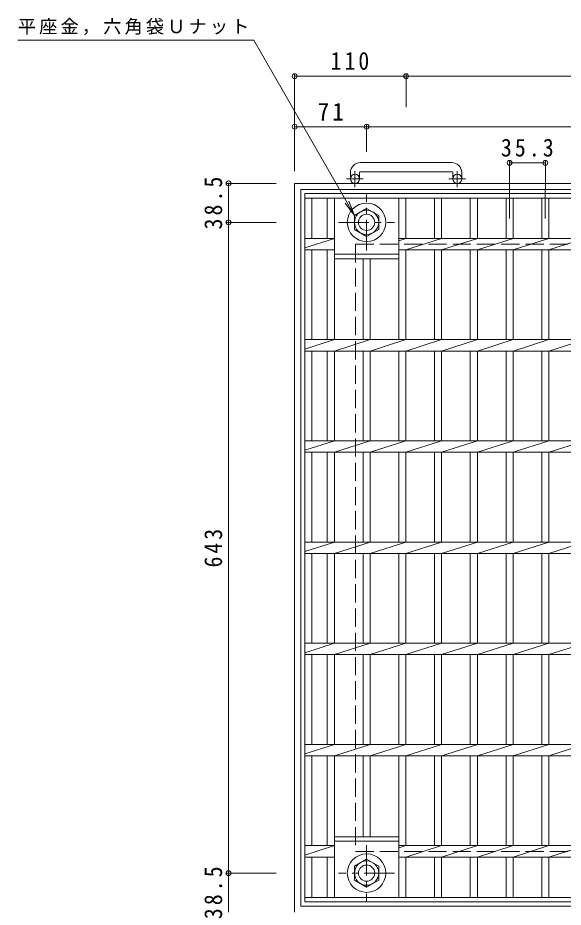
# Model space of a CAD drawing. Units: millimetres at full size, sheet at 1:6. Extents: x -1016 to 1058, y -823 to 787.
# Drawn here: x -1016 to -477, y -186 to 693 of the extents above; entities that cross this region are included whole.
import ezdxf

# ---------------------------------------------------------------- set-up
doc = ezdxf.new("R2010")
doc.units = ezdxf.units.MM
doc.header["$LTSCALE"] = 6
doc.header["$PDMODE"] = 32
doc.header["$PDSIZE"] = 4.8
doc.linetypes.add('CHAIN1', pattern=[8, 5, -1, 1, -1])
doc.linetypes.add('DASHED3', pattern=[4, 3, -1])
for name, color, linetype, lineweight in [('E-1', 2, 'Continuous', 9), ('E-2', 3, 'Continuous', 9), ('E-4', 7, 'Continuous', 9), ('E-5', 7, 'Continuous', 9)]:
    doc.layers.add(name, color=color, linetype=linetype, lineweight=lineweight)
doc.styles.add('ＭＳ ゴシック', font='')
doc.styles.get('ＭＳ ゴシック').set_extended_font_data('MS Gothic')

msp = doc.modelspace()

# ---------------------------------------------------------------- linework, layer by layer
at = {"layer": 'E-1'}
for p, q in [((-587.288, 549.813), (-677.288, 549.813)), ((-687.288, 539.814), (-687.288, 533.714)), ((-678.288, 539.814), (-678.288, 533.714)), ((-677.288, 540.814), (-587.288, 540.814)), ((-586.288, 539.814), (-586.288, 533.714)), ((-577.288, 539.814), (-577.288, 533.714)), ((-742.288, 529.214), (-742.288, -190.786)), ((-742.288, 529.214), (-22.288, 529.214)), ((-736.288, 523.213), (-736.288, -184.786)), ((-736.288, 523.213), (-28.288, 523.213)), ((-736.288, -184.786), (-28.288, -184.786))]:
    msp.add_line(p, q, dxfattribs=at)
at = {"layer": 'E-1', "linetype": 'CHAIN1'}
for p, q in [((-682.788, 525.606), (-682.788, 541.204)), ((-581.788, 525.606), (-581.788, 541.204)), ((-674.625, 533.714), (-691.032, 533.714)), ((-573.625, 533.714), (-590.032, 533.714)), ((-671.287, 463.077), (-671.287, 518.351)), ((-698.924, 490.714), (-643.65, 490.714)), ((-671.287, -124.65), (-671.287, -179.923)), ((-643.651, -152.287), (-698.924, -152.287))]:
    msp.add_line(p, q, dxfattribs=at)
at = {"layer": 'E-1', "linetype": 'DASHED3'}
for p, q in [((-682.288, 469.214), (-82.288, 469.214)), ((-682.288, 469.214), (-682.288, -130.787)), ((-682.288, -130.787), (-82.288, -130.787))]:
    msp.add_line(p, q, dxfattribs=at)
at = {"layer": 'E-1'}
for points in [[(-659.287, 497.642), (-659.287, 483.785), (-671.287, 476.857), (-683.287, 483.785), (-683.287, 497.642), (-671.287, 504.57)], [(-683.287, -159.214), (-683.287, -145.358), (-671.287, -138.429), (-659.287, -145.358), (-659.287, -159.214), (-671.287, -166.143)]]:
    msp.add_lwpolyline(points, close=True, dxfattribs=at)
for centre, radius in [((-682.788, 533.714), 4.5), ((-581.788, 533.714), 4.5), ((-671.287, 490.714), 19), ((-671.287, 490.714), 12), ((-671.287, 490.714), 8), ((-671.287, -152.287), 19), ((-671.287, -152.287), 12), ((-671.287, -152.287), 8)]:
    msp.add_circle(centre, radius, dxfattribs=at)
for centre, radius, start, end in [((-677.288, 539.814), 10, 90, 180), ((-587.288, 539.814), 10, 0, 90), ((-677.288, 539.814), 1, 90, 180), ((-587.288, 539.814), 1, 0, 90)]:
    msp.add_arc(centre, radius, start, end, dxfattribs=at)
at = {"layer": 'E-2'}
for p, q in [((-732.288, -180.786), (-732.288, 519.214)), ((-732.288, 519.214), (-32.288, 519.214)), ((-732.288, 514.714), (-32.288, 514.714)), ((-725.287, 474.863), (-725.287, 514.714)), ((-710.087, 474.863), (-710.087, 514.714)), ((-703.087, 374.863), (-703.087, 514.714)), ((-639.487, 374.863), (-639.487, 514.714)), ((-632.487, 474.863), (-632.487, 514.714)), ((-604.187, 474.863), (-604.187, 514.714)), ((-597.187, 474.863), (-597.187, 514.714)), ((-568.887, 474.863), (-568.887, 514.714)), ((-561.887, 474.863), (-561.887, 514.714)), ((-533.587, 474.863), (-533.587, 514.714)), ((-526.587, 474.863), (-526.587, 514.714)), ((-498.287, 474.863), (-498.287, 514.714)), ((-491.287, 474.863), (-491.287, 514.714)), ((-732.288, 465.485), (-703.087, 474.864)), ((-732.288, 474.863), (-703.09, 474.863)), ((-639.487, 472.623), (-632.487, 474.864)), ((-639.487, 474.863), (-138.091, 474.863)), ((-632.487, 463.564), (-597.187, 474.864)), ((-597.188, 463.564), (-561.887, 474.864)), ((-561.888, 463.564), (-526.588, 474.864)), ((-526.588, 463.564), (-491.288, 474.864)), ((-491.288, 463.564), (-455.988, 474.864)), ((-732.288, 463.563), (-703.087, 463.563)), ((-725.287, 374.863), (-725.287, 463.563)), ((-710.087, 374.863), (-710.087, 463.563)), ((-639.487, 459.214), (-703.087, 459.214)), ((-639.487, 463.563), (-138.088, 463.563)), ((-632.487, 374.863), (-632.487, 463.563)), ((-604.187, 374.863), (-604.187, 463.563)), ((-597.187, 374.863), (-597.187, 463.563)), ((-568.887, 374.863), (-568.887, 463.563)), ((-561.887, 374.863), (-561.887, 463.563)), ((-533.587, 374.863), (-533.587, 463.563)), ((-526.587, 374.863), (-526.587, 463.563)), ((-498.287, 374.863), (-498.287, 463.563)), ((-491.287, 374.863), (-491.287, 463.563)), ((-639.487, 454.714), (-703.087, 454.714)), ((-674.787, 374.863), (-674.787, 454.714)), ((-667.787, 374.863), (-667.787, 454.714)), ((-732.288, 365.485), (-703.087, 374.864)), ((-732.288, 374.863), (-32.288, 374.863)), ((-703.087, 363.564), (-667.787, 374.864)), ((-667.787, 363.564), (-632.487, 374.864)), ((-632.487, 363.564), (-597.187, 374.864)), ((-597.188, 363.564), (-561.887, 374.864)), ((-561.888, 363.564), (-526.588, 374.864)), ((-526.588, 363.564), (-491.288, 374.864)), ((-491.288, 363.564), (-455.988, 374.864)), ((-732.288, 363.563), (-32.288, 363.563)), ((-725.287, 274.864), (-725.287, 363.563)), ((-710.087, 274.864), (-710.087, 363.563)), ((-703.087, 274.864), (-703.087, 363.563)), ((-674.787, 274.864), (-674.787, 363.563)), ((-667.787, 274.864), (-667.787, 363.563)), ((-639.487, 274.864), (-639.487, 363.563)), ((-632.487, 274.864), (-632.487, 363.563)), ((-604.187, 274.864), (-604.187, 363.563)), ((-597.187, 274.864), (-597.187, 363.563)), ((-568.887, 274.864), (-568.887, 363.563)), ((-561.887, 274.864), (-561.887, 363.563)), ((-533.587, 274.864), (-533.587, 363.563)), ((-526.587, 274.864), (-526.587, 363.563)), ((-498.287, 274.864), (-498.287, 363.563)), ((-491.287, 274.864), (-491.287, 363.563)), ((-732.288, 274.864), (-32.288, 274.864)), ((-732.288, 265.485), (-703.087, 274.864)), ((-703.087, 263.564), (-667.787, 274.864)), ((-667.787, 263.564), (-632.487, 274.864)), ((-632.487, 263.564), (-597.187, 274.864)), ((-597.188, 263.564), (-561.887, 274.864)), ((-561.888, 263.564), (-526.588, 274.864)), ((-526.588, 263.564), (-491.288, 274.864)), ((-491.288, 263.564), (-455.988, 274.864)), ((-732.288, 263.564), (-32.288, 263.564)), ((-725.287, 174.863), (-725.287, 263.564)), ((-710.087, 174.863), (-710.087, 263.564)), ((-703.087, 174.863), (-703.087, 263.564)), ((-674.787, 174.863), (-674.787, 263.564)), ((-667.787, 174.863), (-667.787, 263.564)), ((-639.487, 174.863), (-639.487, 263.564)), ((-632.487, 174.863), (-632.487, 263.564)), ((-604.187, 174.863), (-604.187, 263.564)), ((-597.187, 174.863), (-597.187, 263.564)), ((-568.887, 174.863), (-568.887, 263.564)), ((-561.887, 174.863), (-561.887, 263.564)), ((-533.587, 174.863), (-533.587, 263.564)), ((-526.587, 174.863), (-526.587, 263.564)), ((-498.287, 174.863), (-498.287, 263.564)), ((-491.287, 174.863), (-491.287, 263.564)), ((-732.288, 165.485), (-703.087, 174.864)), ((-732.288, 174.863), (-32.288, 174.863)), ((-703.087, 163.565), (-667.787, 174.864)), ((-667.787, 163.565), (-632.487, 174.864)), ((-632.487, 163.565), (-597.187, 174.864)), ((-597.188, 163.565), (-561.887, 174.864)), ((-561.888, 163.565), (-526.588, 174.864)), ((-526.588, 163.565), (-491.288, 174.864)), ((-491.288, 163.565), (-455.988, 174.864)), ((-732.288, 163.564), (-32.288, 163.564)), ((-725.287, 74.864), (-725.287, 163.564)), ((-710.087, 74.864), (-710.087, 163.564)), ((-703.087, 74.864), (-703.087, 163.564)), ((-674.787, 74.864), (-674.787, 163.564)), ((-667.787, 74.864), (-667.787, 163.564)), ((-639.487, 74.864), (-639.487, 163.564)), ((-632.487, 74.864), (-632.487, 163.564)), ((-604.187, 74.864), (-604.187, 163.564)), ((-597.187, 74.864), (-597.187, 163.564)), ((-568.887, 74.864), (-568.887, 163.564)), ((-561.887, 74.864), (-561.887, 163.564)), ((-533.587, 74.864), (-533.587, 163.564)), ((-526.587, 74.864), (-526.587, 163.564)), ((-498.287, 74.864), (-498.287, 163.564)), ((-491.287, 74.864), (-491.287, 163.564)), ((-732.288, 74.864), (-32.288, 74.864)), ((-732.288, 65.485), (-703.087, 74.864)), ((-703.087, 63.564), (-667.787, 74.864)), ((-667.787, 63.564), (-632.487, 74.864)), ((-632.487, 63.564), (-597.187, 74.864)), ((-597.188, 63.564), (-561.887, 74.864)), ((-561.888, 63.564), (-526.588, 74.864)), ((-526.588, 63.564), (-491.288, 74.864)), ((-491.288, 63.564), (-455.988, 74.864)), ((-732.288, 63.563), (-32.288, 63.563)), ((-725.287, -25.136), (-725.287, 63.563)), ((-710.087, -25.136), (-710.087, 63.563)), ((-703.087, -25.136), (-703.087, 63.563)), ((-674.787, -25.136), (-674.787, 63.563)), ((-667.787, -25.136), (-667.787, 63.563)), ((-639.487, -25.136), (-639.487, 63.563)), ((-632.487, -25.136), (-632.487, 63.563)), ((-604.187, -25.136), (-604.187, 63.563)), ((-597.187, -25.136), (-597.187, 63.563)), ((-568.887, -25.136), (-568.887, 63.563)), ((-561.887, -25.136), (-561.887, 63.563)), ((-533.587, -25.136), (-533.587, 63.563)), ((-526.587, -25.136), (-526.587, 63.563)), ((-498.287, -25.136), (-498.287, 63.563)), ((-491.287, -25.136), (-491.287, 63.563)), ((-732.288, -25.136), (-32.288, -25.136)), ((-732.288, -34.515), (-703.087, -25.136)), ((-703.087, -36.435), (-667.787, -25.136)), ((-667.787, -36.435), (-632.487, -25.136)), ((-632.487, -36.435), (-597.187, -25.136)), ((-597.188, -36.435), (-561.887, -25.136)), ((-561.888, -36.435), (-526.588, -25.136)), ((-526.588, -36.435), (-491.288, -25.136)), ((-491.288, -36.435), (-455.988, -25.136)), ((-732.288, -36.436), (-32.288, -36.436)), ((-725.287, -125.136), (-725.287, -36.436)), ((-710.087, -125.136), (-710.087, -36.436)), ((-703.087, -176.286), (-703.087, -36.436)), ((-674.787, -116.286), (-674.787, -36.436)), ((-667.787, -116.286), (-667.787, -36.436)), ((-639.487, -176.286), (-639.487, -36.436)), ((-632.487, -125.136), (-632.487, -36.436)), ((-604.187, -125.136), (-604.187, -36.436)), ((-597.187, -125.136), (-597.187, -36.436)), ((-568.887, -125.136), (-568.887, -36.436)), ((-561.887, -125.136), (-561.887, -36.436)), ((-533.587, -125.136), (-533.587, -36.436)), ((-526.587, -125.136), (-526.587, -36.436)), ((-498.287, -125.136), (-498.287, -36.436)), ((-491.287, -125.136), (-491.287, -36.436)), ((-639.487, -116.286), (-703.087, -116.286)), ((-639.487, -120.786), (-703.087, -120.786)), ((-732.288, -125.136), (-703.087, -125.136)), ((-732.288, -134.515), (-703.087, -125.136)), ((-639.487, -127.377), (-632.487, -125.136)), ((-639.487, -125.136), (-138.09, -125.136)), ((-632.487, -136.436), (-597.187, -125.136)), ((-597.188, -136.436), (-561.887, -125.136)), ((-561.888, -136.436), (-526.588, -125.136)), ((-526.588, -136.436), (-491.288, -125.136)), ((-491.288, -136.436), (-455.988, -125.136)), ((-732.288, -136.437), (-703.087, -136.437)), ((-725.287, -176.286), (-725.287, -136.437)), ((-710.087, -176.286), (-710.087, -136.437)), ((-639.487, -136.437), (-138.088, -136.437)), ((-632.487, -176.286), (-632.487, -136.437)), ((-604.187, -176.286), (-604.187, -136.437)), ((-597.187, -176.286), (-597.187, -136.437)), ((-568.887, -176.286), (-568.887, -136.437)), ((-561.887, -176.286), (-561.887, -136.437)), ((-533.587, -176.286), (-533.587, -136.437)), ((-526.587, -176.286), (-526.587, -136.437)), ((-498.287, -176.286), (-498.287, -136.437)), ((-491.287, -176.286), (-491.287, -136.437)), ((-32.288, -176.286), (-732.288, -176.286)), ((-32.288, -180.786), (-732.288, -180.786))]:
    msp.add_line(p, q, dxfattribs=at)
at = {"layer": 'E-4'}
for p, q in [((-742.288, 637.045), (-742.288, 541.214)), ((-742.288, 635.245), (-632.288, 635.245)), ((-632.288, 637.045), (-632.288, 604.434)), ((-632.288, 635.245), (-132.288, 635.245)), ((-671.287, 585.276), (-742.288, 585.276)), ((-671.287, 587.076), (-671.287, 560.389)), ((-671.287, 585.276), (-106.288, 585.276)), ((-530.087, 551.337), (-530.187, 494.478)), ((-530.087, 549.537), (-494.787, 549.537)), ((-494.787, 551.337), (-494.887, 494.478)), ((-809.445, 529.213), (-760.645, 529.213)), ((-807.645, 490.714), (-807.645, 529.213)), ((-809.445, 490.714), (-760.645, 490.714)), ((-807.645, -152.288), (-807.645, 490.714)), ((-809.445, -152.288), (-760.645, -152.288)), ((-807.645, -190.788), (-807.645, -152.288))]:
    msp.add_line(p, q, dxfattribs=at)
for p in [(-742.288, 635.245), (-632.288, 635.245), (-742.288, 585.276), (-671.287, 585.276), (-530.087, 549.537), (-494.787, 549.537), (-807.645, 529.213), (-807.645, 490.714), (-807.645, -152.288)]:
    msp.add_point(p, dxfattribs=at)
at = {"layer": 'E-5'}
for q in [(-688.895, 511.513), (-692.291, 509.563)]:
    msp.add_line((-683.187, 497.642), q, dxfattribs=at)
msp.add_lwpolyline([(-683.187, 497.642), (-782.598, 670.763), (-1015.598, 670.763)], dxfattribs=at)

# ---------------------------------------------------------------- texts
at = {"layer": 'E-4', "color": 2, "char_height": 17.6, "attachment_point": 7, "style": 'ＭＳ ゴシック'}
for s, insert in [('\\T1.27;\\W0.9;110', (-706.788, 641.245)), ('\\T1.27;\\W0.95;71', (-719.537, 591.276)), ('\\T1.28;\\W0.9;35.3', (-538.687, 555.537))]:
    msp.add_mtext(s, dxfattribs=dict(at, insert=insert))
at = {"layer": 'E-4', "color": 2, "char_height": 17.6, "attachment_point": 7, "rotation": 90, "style": 'ＭＳ ゴシック'}
for s, insert in [('\\T1.28;\\W0.9;38.5', (-813.645, 483.714)), ('\\T1.27;\\W0.9;643', (-813.645, 149.713)), ('\\T1.28;\\W0.9;38.5', (-813.645, -197.788))]:
    msp.add_mtext(s, dxfattribs=dict(at, insert=insert))
at = {"layer": 'E-5', "insert": (-1015.598, 675.763), "char_height": 13.2, "attachment_point": 7, "style": 'ＭＳ ゴシック'}
msp.add_mtext('\\T1.17;平座金，六角袋Ｕナット', dxfattribs=at)

doc.saveas('drawing.dxf')
